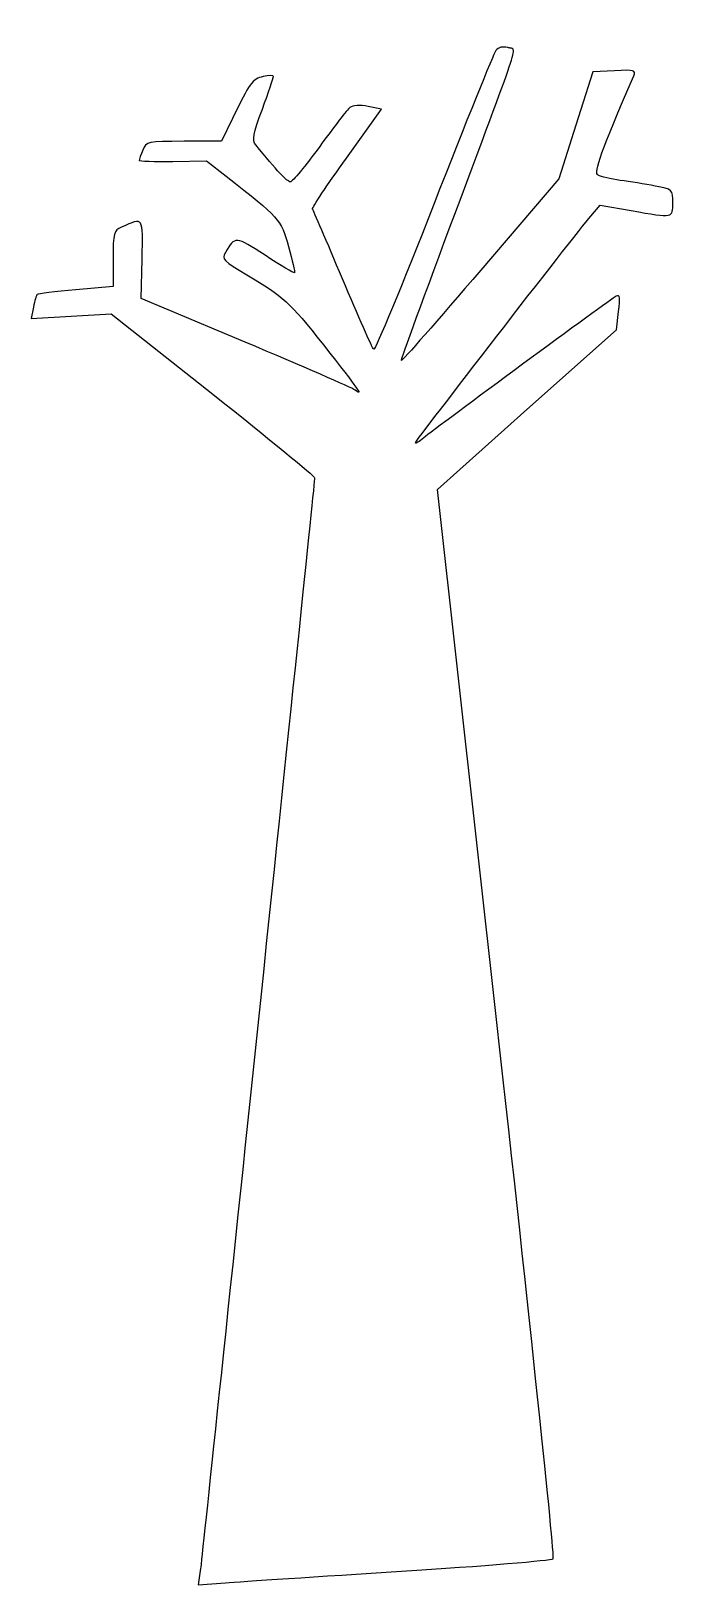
# Model space of a CAD drawing. Header units: centimetres. Extents: x -10.1 to -2.2, y -12.7 to 6.3.
import ezdxf

# ---------------------------------------------------------------- set-up
doc = ezdxf.new("R2010")
doc.units = ezdxf.units.CM
doc.header["$MEASUREMENT"] = 0
doc.layers.add('Layer 1', color=7, linetype='Continuous')

msp = doc.modelspace()

# ---------------------------------------------------------------- linework, layer by layer
at = {"layer": 'Layer 1'}
msp.add_open_spline([(-7.97345, -12.51039), (-7.94463, -12.30778), (-6.57434, 0.78752), (-6.57434, 0.86042), (-6.57434, 0.86042), (-6.57434, 0.88219), (-7.13538, 1.3437), (-7.82109, 1.886), (-7.82109, 1.886), (-7.82109, 1.886), (-9.06785, 2.87199), (-9.06785, 2.87199), (-9.06785, 2.87199), (-9.06785, 2.87199), (-9.55931, 2.84348), (-9.55931, 2.84348), (-9.55931, 2.84348), (-9.55931, 2.84348), (-10.05077, 2.81498), (-10.05077, 2.81498), (-10.05077, 2.81498), (-10.05077, 2.81498), (-10.0217, 2.95376), (-10.0217, 2.95376), (-10.0217, 2.95376), (-10.00572, 3.03009), (-9.98571, 3.09997), (-9.97725, 3.10905), (-9.97725, 3.10905), (-9.9688, 3.11813), (-9.75557, 3.14413), (-9.50342, 3.16684), (-9.50342, 3.16684), (-9.50342, 3.16684), (-9.04497, 3.20813), (-9.04497, 3.20813), (-9.04497, 3.20813), (-9.04497, 3.20813), (-9.04497, 3.5492), (-9.04497, 3.5492), (-9.04497, 3.5492), (-9.04497, 3.86184), (-9.0364, 3.894), (-8.94203, 3.93515), (-8.94203, 3.93515), (-8.66785, 4.05471), (-8.67812, 4.07072), (-8.69049, 3.54289), (-8.69049, 3.54289), (-8.69049, 3.54289), (-8.70183, 3.05924), (-8.70183, 3.05924), (-8.70183, 3.05924), (-8.70183, 3.05924), (-7.42571, 2.5245), (-7.42571, 2.5245), (-7.42571, 2.5245), (-6.72385, 2.23039), (-6.11768, 1.96625), (-6.07867, 1.93752), (-6.07867, 1.93752), (-5.97632, 1.86214), (-6.02216, 1.92746), (-6.46702, 2.49091), (-6.46702, 2.49091), (-6.88846, 3.0247), (-6.95153, 3.08246), (-7.4037, 3.34861), (-7.4037, 3.34861), (-7.69492, 3.52002), (-7.71483, 3.54099), (-7.66664, 3.62553), (-7.66664, 3.62553), (-7.55239, 3.82596), (-7.54303, 3.82526), (-7.18147, 3.58921), (-7.18147, 3.58921), (-6.99051, 3.46454), (-6.82819, 3.36807), (-6.82075, 3.37483), (-6.82075, 3.37483), (-6.81332, 3.3816), (-6.84634, 3.52692), (-6.89413, 3.69777), (-6.89413, 3.69777), (-6.98722, 4.03055), (-7.00457, 4.05008), (-7.65886, 4.55869), (-7.65886, 4.55869), (-7.65886, 4.55869), (-7.90142, 4.74725), (-7.90142, 4.74725), (-7.90142, 4.74725), (-7.90142, 4.74725), (-8.31307, 4.74042), (-8.31307, 4.74042), (-8.31307, 4.74042), (-8.53947, 4.73667), (-8.72471, 4.74249), (-8.72471, 4.75337), (-8.72471, 4.75337), (-8.72471, 4.76424), (-8.70463, 4.82119), (-8.68009, 4.87992), (-8.68009, 4.87992), (-8.63627, 4.98479), (-8.62719, 4.98671), (-8.1749, 4.98671), (-8.1749, 4.98671), (-8.1749, 4.98671), (-7.71432, 4.98671), (-7.71432, 4.98671), (-7.71432, 4.98671), (-7.71432, 4.98671), (-7.57981, 5.26771), (-7.57981, 5.26771), (-7.57981, 5.26771), (-7.37114, 5.70361), (-7.33804, 5.7488), (-7.20343, 5.78152), (-7.20343, 5.78152), (-7.13423, 5.79834), (-7.07762, 5.79851), (-7.07762, 5.78189), (-7.07762, 5.78189), (-7.07762, 5.76527), (-7.13936, 5.58545), (-7.21483, 5.3823), (-7.21483, 5.3823), (-7.32804, 5.07756), (-7.34205, 5.00064), (-7.2949, 4.94265), (-7.2949, 4.94265), (-7.03666, 4.62507), (-6.91078, 4.49027), (-6.87173, 4.48951), (-6.87173, 4.48951), (-6.84656, 4.48902), (-6.68458, 4.68453), (-6.51176, 4.92397), (-6.51176, 4.92397), (-6.33895, 5.16341), (-6.17183, 5.37874), (-6.14039, 5.40248), (-6.14039, 5.40248), (-6.10587, 5.42854), (-6.01816, 5.43307), (-5.91893, 5.41392), (-5.91893, 5.41392), (-5.91893, 5.41392), (-5.75462, 5.38219), (-5.75462, 5.38219), (-5.75462, 5.38219), (-5.75462, 5.38219), (-6.18485, 4.7813), (-6.18485, 4.7813), (-6.18485, 4.7813), (-6.42147, 4.45081), (-6.60798, 4.16981), (-6.59931, 4.15685), (-6.59931, 4.15685), (-6.59064, 4.1439), (-6.4258, 3.75863), (-6.23301, 3.3007), (-6.23301, 3.3007), (-6.04022, 2.84277), (-5.86783, 2.45457), (-5.84993, 2.43803), (-5.84993, 2.43803), (-5.83203, 2.42149), (-5.49872, 3.22449), (-5.10924, 4.22248), (-5.10924, 4.22248), (-4.71976, 5.22047), (-4.37893, 6.06525), (-4.35185, 6.09978), (-4.35185, 6.09978), (-4.32024, 6.14008), (-4.26835, 6.15266), (-4.2069, 6.13491), (-4.2069, 6.13491), (-4.09094, 6.10142), (-4.01574, 6.33814), (-4.85472, 4.09556), (-4.85472, 4.09556), (-5.22225, 3.11315), (-5.51722, 2.30414), (-5.5102, 2.29775), (-5.5102, 2.29775), (-5.50318, 2.29137), (-5.06546, 2.79047), (-4.53749, 3.40687), (-4.53749, 3.40687), (-4.53749, 3.40687), (-3.57755, 4.52761), (-3.57755, 4.52761), (-3.57755, 4.52761), (-3.57755, 4.52761), (-3.37015, 5.18386), (-3.37015, 5.18386), (-3.37015, 5.18386), (-3.37015, 5.18386), (-3.16275, 5.84012), (-3.16275, 5.84012), (-3.16275, 5.84012), (-3.16275, 5.84012), (-2.89535, 5.85277), (-2.89535, 5.85277), (-2.89535, 5.85277), (-2.65336, 5.86421), (-2.63103, 5.85827), (-2.66039, 5.79032), (-2.66039, 5.79032), (-3.0623, 4.86031), (-3.15462, 4.60273), (-3.09752, 4.57062), (-3.09752, 4.57062), (-3.06382, 4.55167), (-2.94186, 4.52361), (-2.8265, 4.50826), (-2.8265, 4.50826), (-2.71113, 4.49291), (-2.51895, 4.46159), (-2.39942, 4.43867), (-2.39942, 4.43867), (-2.18494, 4.39754), (-2.18209, 4.39486), (-2.18209, 4.23392), (-2.18209, 4.23392), (-2.18209, 4.04389), (-2.16829, 4.04652), (-2.69169, 4.13686), (-2.69169, 4.13686), (-2.69169, 4.13686), (-3.07414, 4.20287), (-3.07414, 4.20287), (-3.07414, 4.20287), (-3.07414, 4.20287), (-3.18858, 4.06817), (-3.18858, 4.06817), (-3.18858, 4.06817), (-3.3908, 3.83016), (-5.33902, 1.31285), (-5.33902, 1.28958), (-5.33902, 1.28958), (-5.33902, 1.27723), (-5.29269, 1.305), (-5.23608, 1.35129), (-5.23608, 1.35129), (-5.07983, 1.47904), (-2.94557, 3.05076), (-2.87771, 3.08806), (-2.87771, 3.08806), (-2.83083, 3.11382), (-2.82421, 3.07412), (-2.84607, 2.89845), (-2.84607, 2.89845), (-2.84607, 2.89845), (-2.87372, 2.67625), (-2.87372, 2.67625), (-2.87372, 2.67625), (-2.87372, 2.67625), (-3.97064, 1.69764), (-3.97064, 1.69764), (-3.97064, 1.69764), (-3.97064, 1.69764), (-5.06757, 0.71903), (-5.06757, 0.71903), (-5.06757, 0.71903), (-5.06757, 0.71903), (-4.33895, -5.81657), (-4.33895, -5.81657), (-4.33895, -5.81657), (-3.93821, -9.41114), (-3.62746, -12.36884), (-3.64839, -12.38922), (-3.64839, -12.38922), (-3.66933, -12.4096), (-4.50609, -12.47841), (-5.50786, -12.54211), (-5.50786, -12.54211), (-6.50962, -12.60582), (-7.4806, -12.66971), (-7.66557, -12.6841), (-7.66557, -12.6841), (-7.66557, -12.6841), (-8.00189, -12.71025), (-8.00189, -12.71025), (-8.00189, -12.71025), (-8.00189, -12.71025), (-7.97345, -12.51039), (-7.97345, -12.51039)], degree=3, knots=[0, 0, 0, 0, 0.01351351, 0.01351351, 0.01351351, 0.01351351, 0.02702703, 0.02702703, 0.02702703, 0.02702703, 0.04054054, 0.04054054, 0.04054054, 0.04054054, 0.05405405, 0.05405405, 0.05405405, 0.05405405, 0.06756757, 0.06756757, 0.06756757, 0.06756757, 0.08108108, 0.08108108, 0.08108108, 0.08108108, 0.09459459, 0.09459459, 0.09459459, 0.09459459, 0.10810811, 0.10810811, 0.10810811, 0.10810811, 0.12162162, 0.12162162, 0.12162162, 0.12162162, 0.13513514, 0.13513514, 0.13513514, 0.13513514, 0.14864865, 0.14864865, 0.14864865, 0.14864865, 0.16216216, 0.16216216, 0.16216216, 0.16216216, 0.17567568, 0.17567568, 0.17567568, 0.17567568, 0.18918919, 0.18918919, 0.18918919, 0.18918919, 0.2027027, 0.2027027, 0.2027027, 0.2027027, 0.21621622, 0.21621622, 0.21621622, 0.21621622, 0.22972973, 0.22972973, 0.22972973, 0.22972973, 0.24324324, 0.24324324, 0.24324324, 0.24324324, 0.25675676, 0.25675676, 0.25675676, 0.25675676, 0.27027027, 0.27027027, 0.27027027, 0.27027027, 0.28378378, 0.28378378, 0.28378378, 0.28378378, 0.2972973, 0.2972973, 0.2972973, 0.2972973, 0.31081081, 0.31081081, 0.31081081, 0.31081081, 0.32432432, 0.32432432, 0.32432432, 0.32432432, 0.33783784, 0.33783784, 0.33783784, 0.33783784, 0.35135135, 0.35135135, 0.35135135, 0.35135135, 0.36486486, 0.36486486, 0.36486486, 0.36486486, 0.37837838, 0.37837838, 0.37837838, 0.37837838, 0.39189189, 0.39189189, 0.39189189, 0.39189189, 0.40540541, 0.40540541, 0.40540541, 0.40540541, 0.41891892, 0.41891892, 0.41891892, 0.41891892, 0.43243243, 0.43243243, 0.43243243, 0.43243243, 0.44594595, 0.44594595, 0.44594595, 0.44594595, 0.45945946, 0.45945946, 0.45945946, 0.45945946, 0.47297297, 0.47297297, 0.47297297, 0.47297297, 0.48648649, 0.48648649, 0.48648649, 0.48648649, 0.5, 0.5, 0.5, 0.5, 0.51351351, 0.51351351, 0.51351351, 0.51351351, 0.52702703, 0.52702703, 0.52702703, 0.52702703, 0.54054054, 0.54054054, 0.54054054, 0.54054054, 0.55405405, 0.55405405, 0.55405405, 0.55405405, 0.56756757, 0.56756757, 0.56756757, 0.56756757, 0.58108108, 0.58108108, 0.58108108, 0.58108108, 0.59459459, 0.59459459, 0.59459459, 0.59459459, 0.60810811, 0.60810811, 0.60810811, 0.60810811, 0.62162162, 0.62162162, 0.62162162, 0.62162162, 0.63513514, 0.63513514, 0.63513514, 0.63513514, 0.64864865, 0.64864865, 0.64864865, 0.64864865, 0.66216216, 0.66216216, 0.66216216, 0.66216216, 0.67567568, 0.67567568, 0.67567568, 0.67567568, 0.68918919, 0.68918919, 0.68918919, 0.68918919, 0.7027027, 0.7027027, 0.7027027, 0.7027027, 0.71621622, 0.71621622, 0.71621622, 0.71621622, 0.72972973, 0.72972973, 0.72972973, 0.72972973, 0.74324324, 0.74324324, 0.74324324, 0.74324324, 0.75675676, 0.75675676, 0.75675676, 0.75675676, 0.77027027, 0.77027027, 0.77027027, 0.77027027, 0.78378378, 0.78378378, 0.78378378, 0.78378378, 0.7972973, 0.7972973, 0.7972973, 0.7972973, 0.81081081, 0.81081081, 0.81081081, 0.81081081, 0.82432432, 0.82432432, 0.82432432, 0.82432432, 0.83783784, 0.83783784, 0.83783784, 0.83783784, 0.85135135, 0.85135135, 0.85135135, 0.85135135, 0.86486486, 0.86486486, 0.86486486, 0.86486486, 0.87837838, 0.87837838, 0.87837838, 0.87837838, 0.89189189, 0.89189189, 0.89189189, 0.89189189, 0.90540541, 0.90540541, 0.90540541, 0.90540541, 0.91891892, 0.91891892, 0.91891892, 0.91891892, 0.93243243, 0.93243243, 0.93243243, 0.93243243, 0.94594595, 0.94594595, 0.94594595, 0.94594595, 0.95945946, 0.95945946, 0.95945946, 0.95945946, 0.97297297, 0.97297297, 0.97297297, 0.97297297, 1, 1, 1, 1], dxfattribs=at)

doc.saveas('drawing.dxf')
